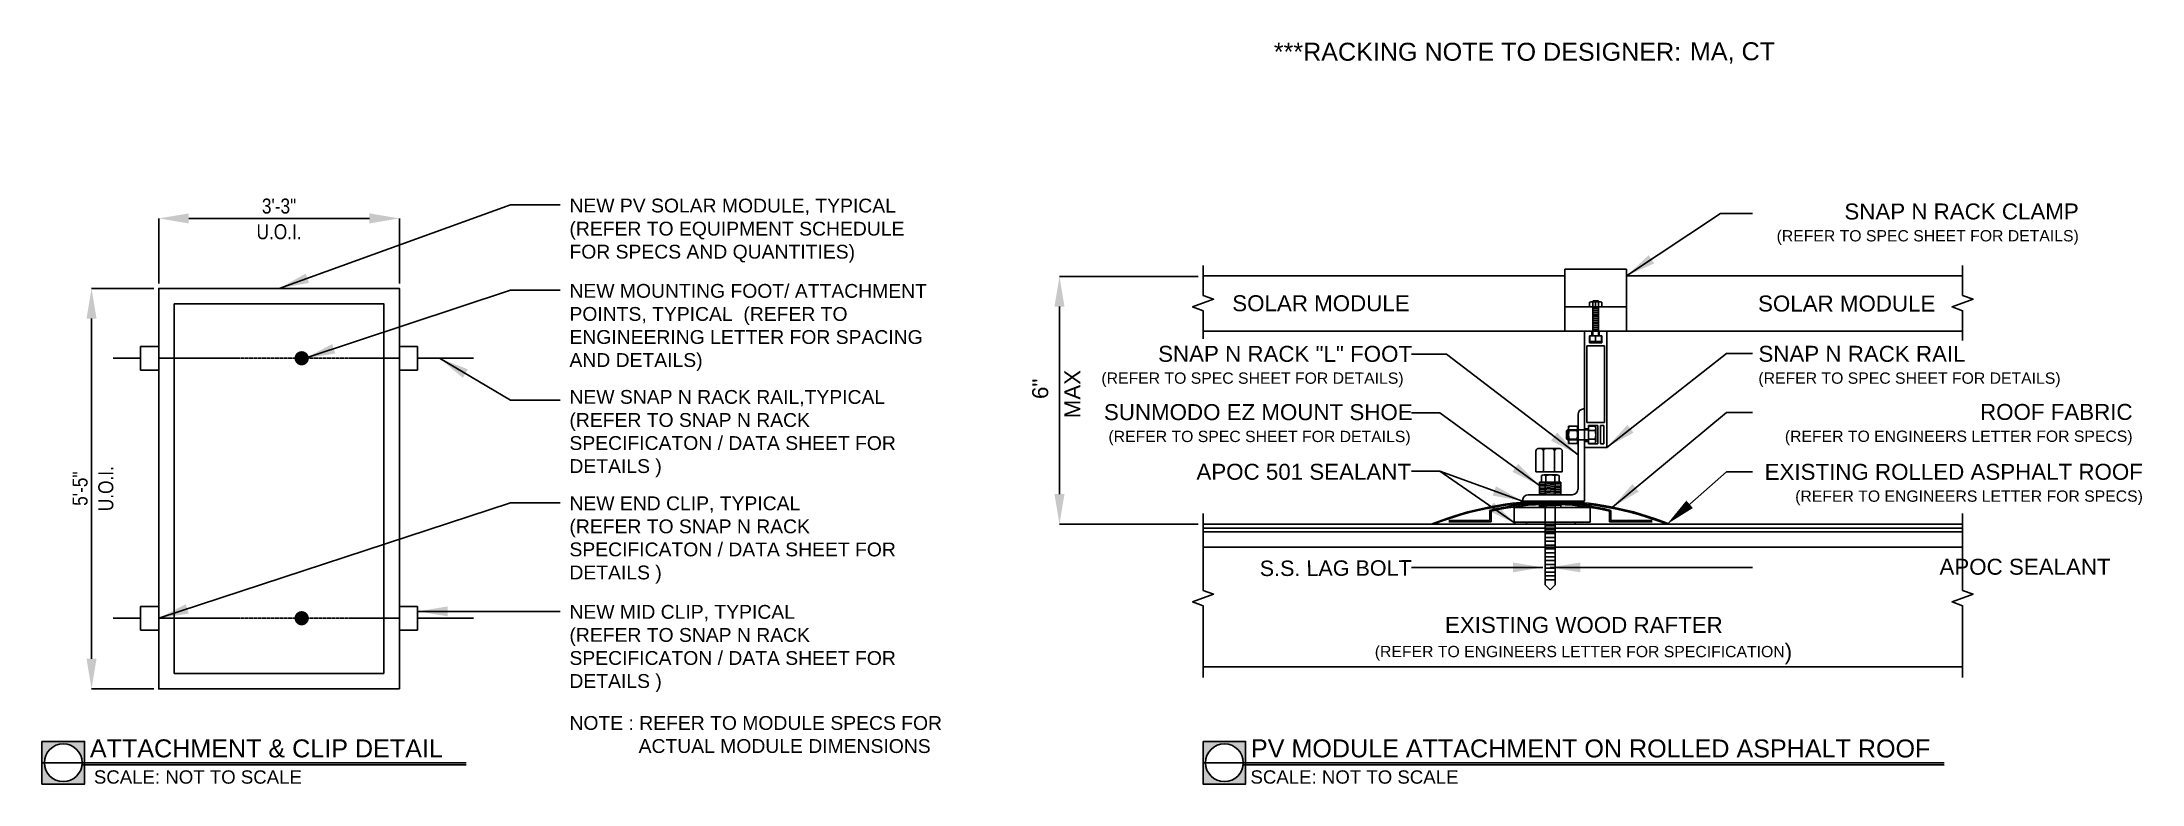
# Model space of a CAD drawing. Header units: feet. Extents: x 873 to 1455, y 1963 to 2168.
import ezdxf

# ---------------------------------------------------------------- set-up
doc = ezdxf.new("R2010")
doc.units = ezdxf.units.FT
doc.header["$MEASUREMENT"] = 0
doc.linetypes.add('HIDDEN', pattern=[0.375, 0.25, -0.125])
doc.styles.add('PAPER SPACE TXT', font='technic_.ttf', dxfattribs={"height": 0.125})
doc.styles.add('TITLE BBLOCK TEXT', font='ARIALUNI.TTF')
doc.dimstyles.new('PAPER SPACE', dxfattribs={"dimscale": 0, "dimtxt": 0.125, "dimasz": 0.125, "dimexe": 0, "dimexo": 0.020508, "dimgap": 0.041992, "dimtad": 1, "dimdec": 4, "dimzin": 3, "dimdsep": 46, "dimlunit": 4, "dimtxsty": 'PAPER SPACE TXT', "dimcen": 0.125, "dimclrd": 1, "dimclre": 1, "dimclrt": 7, "dimadec": 0, "dimazin": 0, "dimtfac": 1, "dimtdec": 4, "dimtofl": 0, "dimtmove": 2, "dimatfit": 3, "dimfxl": 1, "dimfrac": 2, "dimtolj": 1, "dimtzin": 0, "dimarcsym": 1})

msp = doc.modelspace()

# ---------------------------------------------------------------- hatches: boundary and pattern name
h = msp.add_hatch(color=6)
h.dxf.hatch_style = 1
h.paths.add_polyline_path([(885.05, 1974.74), (873.26, 1974.74), (873.26, 1962.95), (885.05, 1962.95)])
h.paths.add_polyline_path([(884.39, 1968.85, -1), (873.92, 1968.85, -1)], flags=16)
h = msp.add_hatch(color=6)
h.dxf.hatch_style = 1
h.paths.add_polyline_path([(1206.5, 1974.74), (1194.71, 1974.74), (1194.71, 1962.95), (1206.5, 1962.95)])
h.paths.add_polyline_path([(1205.84, 1968.85, -1), (1195.37, 1968.85, -1)], flags=16)

# ---------------------------------------------------------------- linework, layer by layer
at = {"color": 1}
for p, q in [((905.57, 2101.51), (905.57, 2119.54)), ((913.9, 2119.54), (963.89, 2119.54)), ((972.22, 2101.51), (972.22, 2119.54)), ((904.2, 2100.15), (886.98, 2100.15)), ((1193.35, 2103.44), (1154.95, 2103.44)), ((1154.95, 2043.21), (1154.95, 2095.11)), ((1302.52, 2096.48), (1304.26, 2096.48)), ((1302.64, 2096.59), (1302.76, 2096.71)), ((1302.64, 2096.47), (1302.64, 2096.59)), ((1304.14, 2096.59), (1302.64, 2096.59)), ((1302.64, 2095.1), (1302.64, 2096.47)), ((1302.64, 2087.05), (1302.64, 2095.1)), ((1302.64, 2095.1), (1304.14, 2095.1)), ((1304.14, 2094.57), (1302.64, 2094.57)), ((1304.14, 2094.03), (1302.64, 2094.03)), ((1304.14, 2093.5), (1302.64, 2093.5)), ((1302.76, 2096.71), (1304.02, 2096.71)), ((1303.39, 2096.37), (1303.39, 2095.1)), ((1304.14, 2096.59), (1304.02, 2096.71)), ((1304.14, 2096.59), (1304.14, 2096.47)), ((1304.14, 2096.48), (1304.14, 2095.1)), ((1304.14, 2095.1), (1304.14, 2087.05)), ((886.98, 2091.82), (886.98, 1997.62)), ((1304.14, 2092.97), (1302.64, 2092.97)), ((1304.14, 2092.44), (1302.64, 2092.44)), ((1304.14, 2091.9), (1302.64, 2091.9)), ((1304.14, 2091.37), (1302.64, 2091.37)), ((1302.64, 2087.05), (1302.64, 2091.19)), ((1304.14, 2090.84), (1302.64, 2090.84)), ((1304.14, 2090.31), (1302.64, 2090.31)), ((1304.14, 2089.78), (1302.64, 2089.78)), ((1304.14, 2089.24), (1302.64, 2089.24)), ((1304.14, 2088.71), (1302.64, 2088.71)), ((1304.14, 2091.19), (1304.14, 2087.05)), ((1304.98, 2087.05), (1301.79, 2087.05)), ((1301.79, 2085.6), (1301.79, 2087.05)), ((1301.79, 2087.05), (1304.98, 2087.05)), ((1304.19, 2085.48), (1302.59, 2085.48)), ((1303.39, 2085.6), (1303.39, 2087.05)), ((1304.98, 2087.05), (1304.98, 2085.6)), ((1298.51, 2065.24), (1298.51, 2044.61)), ((1300.29, 2066.8), (1300.07, 2066.8)), ((1300.29, 2041.26), (1300.29, 2066.8)), ((1295.65, 2061.04), (1295.37, 2060.76)), ((1295.37, 2060.76), (1295.37, 2058.55)), ((1295.65, 2058.27), (1295.37, 2058.55)), ((1295.91, 2061.04), (1295.65, 2061.04)), ((1295.65, 2058.27), (1295.65, 2061.04)), ((1295.65, 2058.27), (1295.91, 2058.27)), ((1295.91, 2062.05), (1295.91, 2057.26)), ((1295.91, 2061.45), (1295.91, 2061.45)), ((1300.29, 2061.04), (1295.91, 2061.04)), ((1295.91, 2058.27), (1300.29, 2058.27)), ((1296.08, 2060.85), (1298.22, 2060.85)), ((1296.08, 2058.46), (1298.22, 2058.46)), ((1298.39, 2062.05), (1298.39, 2057.26)), ((1301.41, 2061.04), (1300.29, 2061.04)), ((1300.29, 2058.27), (1301.41, 2058.27)), ((1303.23, 2060.85), (1301.41, 2060.85)), ((1303.23, 2058.46), (1301.41, 2058.46)), ((1303.42, 2057.86), (1303.42, 2061.46)), ((1295.91, 2057.86), (1295.91, 2057.86)), ((1289.02, 2048.54), (1292.65, 2048.54)), ((1289.63, 2048.35), (1289.63, 2046.51)), ((1292.05, 2048.35), (1292.05, 2046.51)), ((1296.94, 2043.05), (1284.73, 2043.05)), ((1289.44, 2043.05), (1289.44, 2046.51)), ((1289.44, 2038.34), (1289.44, 2041.26)), ((1292.23, 2046.51), (1292.23, 2043.05)), ((1292.23, 2041.26), (1292.23, 2038.34)), ((1289.44, 2018.1), (1289.44, 2038.34)), ((1292.23, 2038.34), (1292.23, 2018.1)), ((1193.35, 2034.88), (1154.95, 2034.88)), ((1194.71, 2033.81), (1404.99, 2033.81)), ((1292.23, 2034.4), (1289.44, 2034.4)), ((1292.23, 2033.34), (1289.44, 2033.34)), ((1292.23, 2032.27), (1289.44, 2032.27)), ((1292.23, 2031.21), (1289.44, 2031.21)), ((1292.23, 2030.14), (1289.44, 2030.14)), ((1292.23, 2029.08), (1289.44, 2029.08)), ((1292.23, 2028.02), (1289.44, 2028.02)), ((1292.23, 2026.95), (1289.44, 2026.95)), ((1292.23, 2025.89), (1289.44, 2025.89)), ((1292.23, 2024.82), (1289.44, 2024.82)), ((1292.23, 2023.76), (1289.44, 2023.76)), ((1292.23, 2022.69), (1289.44, 2022.69)), ((1292.23, 2021.63), (1289.44, 2021.63)), ((1292.23, 2020.57), (1289.44, 2020.57)), ((1292.23, 2019.5), (1289.44, 2019.5)), ((1289.44, 2018.1), (1290.84, 2016.71)), ((1292.23, 2018.1), (1290.84, 2016.71)), ((1194.71, 1995.42), (1404.99, 1995.42)), ((904.2, 1989.29), (886.98, 1989.29))]:
    msp.add_line(p, q, dxfattribs=at)
for p, q in [((1294.87, 2105.51), (1294.87, 2088.28)), ((1294.87, 2105.51), (1311.9, 2105.51)), ((1311.9, 2105.51), (1311.9, 2088.28)), ((1311.9, 2095.1), (1294.87, 2095.1)), ((1302.38, 2088.29), (1302.38, 2087.05)), ((1304.4, 2088.29), (1304.4, 2087.05)), ((1300.92, 2084.23), (1305.86, 2084.23)), ((1300.92, 2084.23), (1300.92, 2063.02)), ((1302.38, 2087.05), (1301.69, 2087.05)), ((1301.69, 2087.05), (1301.69, 2085.13)), ((1301.69, 2085.13), (1305.08, 2085.13)), ((1304.4, 2087.05), (1305.08, 2087.05)), ((1305.08, 2087.05), (1305.08, 2085.13)), ((1305.86, 2084.23), (1305.86, 2063.02)), ((1301.41, 2061.33), (1300.29, 2061.33)), ((1300.92, 2063.02), (1305.86, 2063.02)), ((1303.39, 2062.21), (1301.41, 2062.21)), ((1301.41, 2062.21), (1301.41, 2061.33)), ((1304.02, 2062.21), (1303.39, 2062.21)), ((1304.02, 2057.1), (1304.02, 2062.21)), ((1304.74, 2062.21), (1305.7, 2062.21)), ((1304.74, 2057.35), (1304.74, 2062.21)), ((1305.7, 2062.21), (1305.7, 2057.35)), ((1300.29, 2057.81), (1301.45, 2057.81)), ((1301.45, 2057.81), (1301.45, 2057.1)), ((1301.45, 2057.1), (1304.02, 2057.1)), ((1305.44, 2057.09), (1305, 2057.09)), ((1283.17, 2041.48), (1283.17, 2041.26)), ((1283.17, 2041.26), (1300.29, 2041.26))]:
    msp.add_line(p, q)
at = {"color": 6}
for p, q in [((1194.71, 2103.6), (1294.87, 2103.6)), ((1311.9, 2103.6), (1404.99, 2103.6)), ((1194.71, 2088.28), (1404.99, 2088.28)), ((1194.71, 2034.88), (1404.99, 2034.88)), ((1194.71, 2032.75), (1404.99, 2032.75)), ((1194.71, 2028.49), (1404.99, 2028.49)), ((873.26, 1968.85), (990.7, 1968.85)), ((1194.71, 1968.85), (1399.91, 1968.85))]:
    msp.add_line(p, q, dxfattribs=at)
at = {"color": 1, "linetype": 'Continuous'}
for p, q in [((900.56, 2084.09), (900.56, 2077.55)), ((905.57, 2084.09), (900.56, 2084.09)), ((905.57, 2077.55), (905.57, 2084.09)), ((972.22, 2084.09), (972.22, 2077.55)), ((977.23, 2084.09), (972.22, 2084.09)), ((977.23, 2077.55), (977.23, 2084.09)), ((900.56, 2077.55), (905.57, 2077.55)), ((972.22, 2077.55), (977.23, 2077.55)), ((900.56, 2012.11), (900.56, 2005.56)), ((905.57, 2012.11), (900.56, 2012.11)), ((905.57, 2005.56), (905.57, 2012.11)), ((972.22, 2012.11), (972.22, 2005.56)), ((977.23, 2012.11), (972.22, 2012.11)), ((977.23, 2005.56), (977.23, 2012.11)), ((900.56, 2005.56), (905.57, 2005.56)), ((972.22, 2005.56), (977.23, 2005.56))]:
    msp.add_line(p, q, dxfattribs=at)
at = {"color": 4, "linetype": 'HIDDEN', "ltscale": 0.25}
for p, q in [((892.94, 2080.82), (900.56, 2080.82)), ((905.57, 2080.82), (972.22, 2080.82)), ((977.23, 2080.82), (992.78, 2080.82)), ((892.94, 2008.84), (900.56, 2008.84)), ((905.57, 2008.84), (972.22, 2008.84)), ((977.23, 2008.84), (992.78, 2008.84))]:
    msp.add_line(p, q, dxfattribs=at)
at = {"color": 3}
for p, q in [((1286.83, 2050.37), (1286.83, 2055.12)), ((1287.5, 2055.85), (1293.47, 2055.85)), ((1288.93, 2055.12), (1288.93, 2049.39)), ((1292.02, 2055.12), (1292.02, 2049.39)), ((1294.15, 2055.12), (1294.15, 2049.39)), ((1286.83, 2049.39), (1286.83, 2050.37)), ((1294.15, 2049.39), (1286.83, 2049.39)), ((1287.88, 2043.05), (1287.88, 2046.51)), ((1287.88, 2046.51), (1293.8, 2046.51)), ((1287.88, 2046), (1293.8, 2046.23)), ((1287.88, 2045.57), (1293.8, 2045.8)), ((1287.88, 2043.84), (1293.8, 2044.07)), ((1287.88, 2043.41), (1293.8, 2043.63)), ((1287.88, 2039.47), (1287.88, 2041.26)), ((1287.88, 2040.96), (1293.8, 2041.18)), ((1287.88, 2040.6), (1293.78, 2040.83)), ((1287.89, 2045.14), (1293.82, 2045.36)), ((1287.91, 2044.71), (1293.83, 2044.93)), ((1287.91, 2044.28), (1293.83, 2044.5)), ((1289.7, 2043.05), (1293.82, 2043.2)), ((1293.8, 2046.51), (1293.8, 2043.05)), ((1293.8, 2041.26), (1293.8, 2039.47)), ((1274.14, 2035.92), (1262.73, 2035.91)), ((1274.51, 2035.55), (1262.73, 2035.55)), ((1274.14, 2038.71), (1274.14, 2035.92)), ((1274.5, 2038.5), (1274.51, 2035.55)), ((1280.88, 2035.4), (1280.88, 2039.47)), ((1280.88, 2039.47), (1301.92, 2039.47)), ((1280.88, 2035.4), (1285.09, 2035.4)), ((1284.29, 2034.88), (1284.29, 2035.4)), ((1285.09, 2035.4), (1301.92, 2035.4)), ((1287.88, 2040.25), (1293.8, 2040.47)), ((1287.88, 2039.89), (1293.8, 2040.12)), ((1297.03, 2035.4), (1297.76, 2035.4)), ((1297.76, 2035.4), (1297.76, 2034.88)), ((1301.92, 2035.4), (1301.92, 2039.47)), ((1307.22, 2038.5), (1307.22, 2035.55)), ((1307.22, 2035.55), (1319, 2035.55)), ((1307.58, 2038.71), (1307.58, 2035.92)), ((1307.58, 2035.92), (1319, 2035.91)), ((1297.76, 2034.88), (1284.29, 2034.88))]:
    msp.add_line(p, q, dxfattribs=at)
at = {"color": 251, "linetype": 'Continuous'}
for p, q in [((884.39, 1968.25), (990.7, 1968.25)), ((1205.84, 1968.25), (1399.91, 1968.25))]:
    msp.add_line(p, q, dxfattribs=at)
at = {"color": 7, "linetype": 'Continuous', "flags": 128}
for points in [[(1194.71, 2086.2), (1194.71, 2093.97), (1191.79, 2095.03), (1197.63, 2097.16), (1194.71, 2098.22), (1194.71, 2106.54)], [(1404.99, 2085.73), (1404.99, 2093.97), (1402.06, 2095.03), (1407.91, 2097.16), (1404.99, 2098.22), (1404.99, 2106.54)], [(1194.71, 1992.48), (1194.71, 2012.32), (1191.79, 2013.38), (1197.63, 2015.51), (1194.71, 2016.57), (1194.71, 2037.81)], [(1404.99, 1992.48), (1404.99, 2012.32), (1402.06, 2013.38), (1407.91, 2015.51), (1404.99, 2016.57), (1404.99, 2037.81)]]:
    msp.add_lwpolyline(points, dxfattribs=at)
msp.add_lwpolyline([(972.22, 1989.29), (905.57, 1989.29), (905.57, 2100.15), (972.22, 2100.15)], close=True, dxfattribs=at)
at = {"color": 8, "linetype": 'Continuous', "flags": 128}
msp.add_lwpolyline([(967.92, 1993.58), (909.86, 1993.58), (909.86, 2095.85), (967.92, 2095.85)], close=True, dxfattribs=at)
at = {"color": 1}
for points in [[(1305.12, 2096.37), (1305.12, 2095.1), (1301.66, 2095.1), (1301.66, 2096.37)], [(1295.91, 2062.05), (1298.39, 2062.05)], [(1303.23, 2062.05), (1301.41, 2062.05), (1301.41, 2057.26), (1303.23, 2057.26)], [(1298.39, 2057.26), (1295.91, 2057.26)], [(1293.26, 2048.35), (1293.26, 2046.51), (1288.42, 2046.51), (1288.42, 2048.35)]]:
    msp.add_lwpolyline(points, dxfattribs=at)
for points in [[(1300.29, 2083.27), (1300.29, 2088.28), (1302.38, 2088.28)], [(1306.48, 2083.27), (1306.48, 2088.28), (1304.4, 2088.28)], [(1300.29, 2061.33), (1300.29, 2083.27)], [(1306.48, 2083.27), (1306.48, 2056.16), (1300.29, 2056.16), (1300.29, 2057.81)]]:
    msp.add_lwpolyline(points)
at = {"const_width": 1.97, "flags": 128}
for points in [[(944.17, 2080.82, 1), (946.14, 2080.82, 1)], [(944.17, 2008.84, 1), (946.14, 2008.84, 1)]]:
    msp.add_lwpolyline(points, format="xyb", close=True, dxfattribs=at)
at = {"color": 6}
for points in [[(873.26, 1974.74), (885.05, 1974.74), (885.05, 1962.95), (873.26, 1962.95)], [(1194.71, 1974.74), (1206.5, 1974.74), (1206.5, 1962.95), (1194.71, 1962.95)]]:
    msp.add_lwpolyline(points, close=True, dxfattribs=at)
for centre in [(879.15, 1968.85), (1200.61, 1968.85)]:
    msp.add_circle(centre, 5.23, dxfattribs=at)
at = {"color": 1}
for centre, radius, start, end in [((1302.52, 2092.88), 3.6, 76.1061, 103.89393), ((1304.25, 2092.88), 3.6, 76.10607, 103.8939), ((1302.59, 2088.18), 2.71, 252.8487, 287.1513), ((1304.19, 2088.18), 2.71, 252.8487, 287.1513), ((1300.07, 2065.24), 1.56, 90, 180), ((1297.07, 2061.45), 1.16, 149.0201, 210.9799), ((1300.32, 2059.66), 4.4, 164.2217, 195.7782), ((1297.07, 2057.86), 1.16, 149.0201, 210.9799), ((1297.23, 2061.45), 1.16, 329.0201, 30.97992), ((1293.99, 2059.66), 4.4, 344.2218, 15.77825), ((1297.23, 2057.86), 1.16, 329.0201, 30.97991), ((1302.4, 2061.45), 1.02, 324.1655, 35.8345), ((1299.62, 2059.66), 3.8, 341.6338, 18.3662), ((1302.4, 2057.86), 1.02, 324.16539, 35.8346), ((1289.02, 2047.51), 1.03, 54.1654, 125.8346), ((1290.84, 2044.7), 3.84, 71.6338, 108.3662), ((1292.65, 2047.51), 1.03, 54.1655, 125.8345), ((1284.73, 2041.48), 1.56, 90, 180), ((1296.94, 2044.61), 1.56, 270, 0)]:
    msp.add_arc(centre, radius, start, end, dxfattribs=at)
at = {"color": 3}
for centre, radius, start, end in [((1287.62, 2055.06), 0.794, 98.19954, 175.74716), ((1288.14, 2055.06), 0.794, 4.25284, 81.80046), ((1289.72, 2055.06), 0.794, 98.19954, 175.74716), ((1291.23, 2055.06), 0.794, 4.25284, 81.80046), ((1292.81, 2055.06), 0.794, 98.19954, 175.74716), ((1293.36, 2055.06), 0.794, 4.25284, 81.80046), ((1290.92, 1953.36), 87.95, 67.93296, 112.06704), ((1290.81, 1952.1), 88.87, 68.65878, 111.34122), ((1290.86, 1970.97), 69.77, 76.1335, 103.8665), ((1290.86, 1967.69), 72.68, 76.99263, 103.00737)]:
    msp.add_arc(centre, radius, start, end, dxfattribs=at)
for centre, start, end in [((1305, 2057.35), 180, 270), ((1305.44, 2057.35), 270, 0)]:
    msp.add_arc(centre, 0.258, start, end)
at = {"color": 1}
for points in [[(913.9, 2120.93), (913.9, 2118.15), (905.57, 2119.54)], [(963.89, 2120.93), (963.89, 2118.15), (972.22, 2119.54)], [(885.59, 2091.82), (888.36, 2091.82), (886.98, 2100.15)], [(1153.56, 2095.11), (1156.34, 2095.11), (1154.95, 2103.44)], [(1153.56, 2043.21), (1156.34, 2043.21), (1154.95, 2034.88)], [(885.59, 1997.62), (888.36, 1997.62), (886.98, 1989.29)]]:
    msp.add_solid(points, dxfattribs=at)

# ---------------------------------------------------------------- texts
at = {"color": 2, "attachment_point": 1, "rotation": 359.98856, "style": 'TITLE BBLOCK TEXT'}
for s, insert, char_height, width in [('***RACKING NOTE TO DESIGNER:', (1214.29, 2168.18), 4.9766, 113.9229), ('MA, CT', (1329.5, 2168.31), 4.977, 328.8806)]:
    msp.add_mtext(s, dxfattribs=dict(at, insert=insert, char_height=char_height, width=width))
at = {"color": 7, "char_height": 4.166, "attachment_point": 5, "style": 'PAPER SPACE TXT'}
for s, insert in [('\\A1;3\'-3"', (938.89, 2122.94)), ('\\A1;U.O.I.', (938.89, 2115.82))]:
    msp.add_mtext(s, dxfattribs=dict(at, insert=insert))
at = {"color": 7, "style": 'TITLE BBLOCK TEXT'}
for s, insert, char_height, width, attachment_point, rotation in [('NEW PV SOLAR MODULE, TYPICAL\\P(REFER TO EQUIPMENT SCHEDULE FOR SPECS AND QUANTITIES)', (1019.29, 2125.02), 3.8299, 102.2973, 1, 359.98856), ('\\pt646.82095;SNAP N RACK{\\A1; CLAMP\\P\\H0.7063x;(REFER TO SPEC SHEET FOR DETAILS)}', (1437.15, 2123.68), 4.4236, 88.4693, 3, 0.01144), ('NEW MOUNTING FOOT/ ATTACHMENT POINTS, TYPICAL  (REFER TO ENGINEERING LETTER FOR SPACING AND DETAILS)', (1019.29, 2101.4), 3.8299, 102.2973, 1, 359.98856), ('\\A1;\\pt646.82095;SOLAR MODULE', (1202.79, 2098.27), 4.4236, 111.7592, 1, 359.98856), ('\\A1;\\pt646.82095;SOLAR MODULE', (1348.35, 2098.19), 4.4236, 111.7592, 1, 359.98856), ('\\pi19.22024;SNAP N RACK{\\A1; "L" FOOT\\P\\pi1.10063,t647.92158;\\H0.7063x;  (REFER TO SPEC SHEET FOR DETAILS)\\P\\pi87.91033,t734.73128; }', (1163.04, 2084.27), 4.4236, 89.123, 1, 359.98856), ('SNAP N RACK{\\A1; RAIL\\P\\pt646.82095;\\H0.7063x;(REFER TO SPEC SHEET FOR DETAILS)\\P }', (1348.46, 2084.27), 4.4236, 87.7074, 1, 359.98856), ('\\A1;MAX', (1156.34, 2064.21), 4.424, 72.7668, 1, 89.98856), ('NEW SNAP N RACK RAIL,TYPICAL\\P(REFER TO SNAP N RACK SPECIFICATON / DATA SHEET FOR DETAILS )', (1019.29, 2072.04), 3.8299, 102.2973, 1, 359.98856), ('\\A1;6"', (1147.4, 2069.54), 4.424, 72.7668, 1, 89.98856), ('\\A1;\\pi20.60842,t667.42937;SUNMODO EZ MOUNT SHOE{\\H0.7063x;          \\P\\pi21.86217,t668.68312;(REFER TO SPEC SHEET FOR DETAILS)\\P\\pi103.77298,t750.59393;} ', (1146.65, 2068.13), 4.4236, 105.4899, 1, 359.98856), ('\\A1;\\pt646.82095;ROOF FABRIC\\P{\\H0.7063x;(REFER TO ENGINEERS LETTER FOR SPECS)}', (1452.04, 2068.18), 4.4236, 103.2205, 3, 0.01144), ('\\A1;\\pi19.89152,t666.71247;APOC 501 SEALANT ', (1172.98, 2051.61), 4.4236, 79.1758, 1, 359.98856), ('\\A1;\\pt646.82095;EXISTING ROLLED ASPHALT ROOF\\P{\\H0.7063x;(REFER TO ENGINEERS LETTER FOR SPECS)}', (1454.9, 2051.6), 4.4236, 106.1734, 3, 0.01144), ('NEW END CLIP, TYPICAL\\P(REFER TO SNAP N RACK SPECIFICATON / DATA SHEET FOR DETAILS )', (1019.29, 2042.59), 3.8299, 102.2973, 1, 359.98856), ('\\A1;\\pi2.4272;{\\H0.7063x;S.S. LAG BOLT}', (1207.96, 2024.78), 6.043, 44.1134, 1, 0.19596), ('\\A1;\\pt646.82095;APOC SEALANT ', (1445.97, 2025.32), 4.4236, 97.2372, 3, 0.01144), ('NEW MID CLIP, TYPICAL\\P(REFER TO SNAP N RACK SPECIFICATON / DATA SHEET FOR DETAILS )', (1019.29, 2012.53), 3.8299, 102.2973, 1, 359.98856), ('\\A1;\\pi26.89495,t673.71591;EXISTING WOOD RAFTER\\P\\pi7.4608,t654.28175;{\\H0.7063x;(REFER TO ENGINEERS LETTER FOR SPECIFICATION})', (1234.79, 2009.22), 4.4236, 130.138, 1, 359.98856), ('\\pi-19.14936,l19.14936;NOTE : REFER TO MODULE SPECS FOR ACTUAL MODULE DIMENSIONS', (1019.29, 1981.77), 3.8299, 117.9492, 1, 359.98856), ('ATTACHMENT & CLIP DETAIL', (886.52, 1975.31), 4.9766, 191.6609, 1, 359.98856), ('PV MODULE ATTACHMENT ON ROLLED ASPHALT ROOF', (1207.97, 1975.31), 4.9766, 202.8725, 1, 359.98856), ('SCALE: NOT TO SCALE', (887.63, 1966.74), 3.6907, 80.1638, 1, 359.98856), ('SCALE: NOT TO SCALE', (1207.83, 1966.74), 3.6907, 80.1638, 1, 359.98856)]:
    msp.add_mtext(s, dxfattribs=dict(at, insert=insert, char_height=char_height, width=width, attachment_point=attachment_point, rotation=rotation))
at = {"color": 7, "char_height": 4.166, "attachment_point": 5, "rotation": 90, "style": 'PAPER SPACE TXT'}
for s, insert in [('\\A1;5\'-5"', (883.82, 2044.72)), ('\\A1;U.O.I.', (890.95, 2044.72))]:
    msp.add_mtext(s, dxfattribs=dict(at, insert=insert))

# ---------------------------------------------------------------- leaders
for points in [[(938.89, 2100.15), (1002.94, 2123.26), (1016.7, 2123.26)], [(1311.9, 2103.6), (1337.94, 2120.94), (1346.82, 2120.94)], [(946.14, 2080.82), (1002.94, 2099.69), (1016.7, 2099.69)], [(1298.51, 2054.08), (1262.06, 2081.96), (1252.45, 2081.96)], [(1306.48, 2056.16), (1339.65, 2082.17), (1346.82, 2082.17)], [(983.3, 2080.82), (1002.94, 2069.22), (1016.7, 2069.22)], [(1287.88, 2045.57), (1260.24, 2065.7), (1252.45, 2065.7)], [(1308.04, 2039.63), (1339.65, 2065.8), (1346.82, 2065.8)], [(1283.17, 2041.26), (1260.24, 2049.55), (1252.45, 2049.55)], [(1281.24, 2035.04), (1260.24, 2049.55), (1252.45, 2049.55)], [(1323.15, 2034.88), (1339.65, 2049.39), (1346.82, 2049.39)], [(905.57, 2008.84), (1002.94, 2040.81), (1016.7, 2040.81)], [(1288.8, 2022.92), (1267.43, 2022.92), (1252.45, 2022.92)], [(1290.84, 2022.92), (1338.58, 2022.92), (1346.82, 2022.92)], [(977.23, 2010.75), (1002.94, 2010.75), (1016.7, 2010.75)]]:
    msp.add_leader(points, dimstyle='PAPER SPACE', override={"dimscale": 66.653699, "dimtad": 0})

doc.saveas('drawing.dxf')
